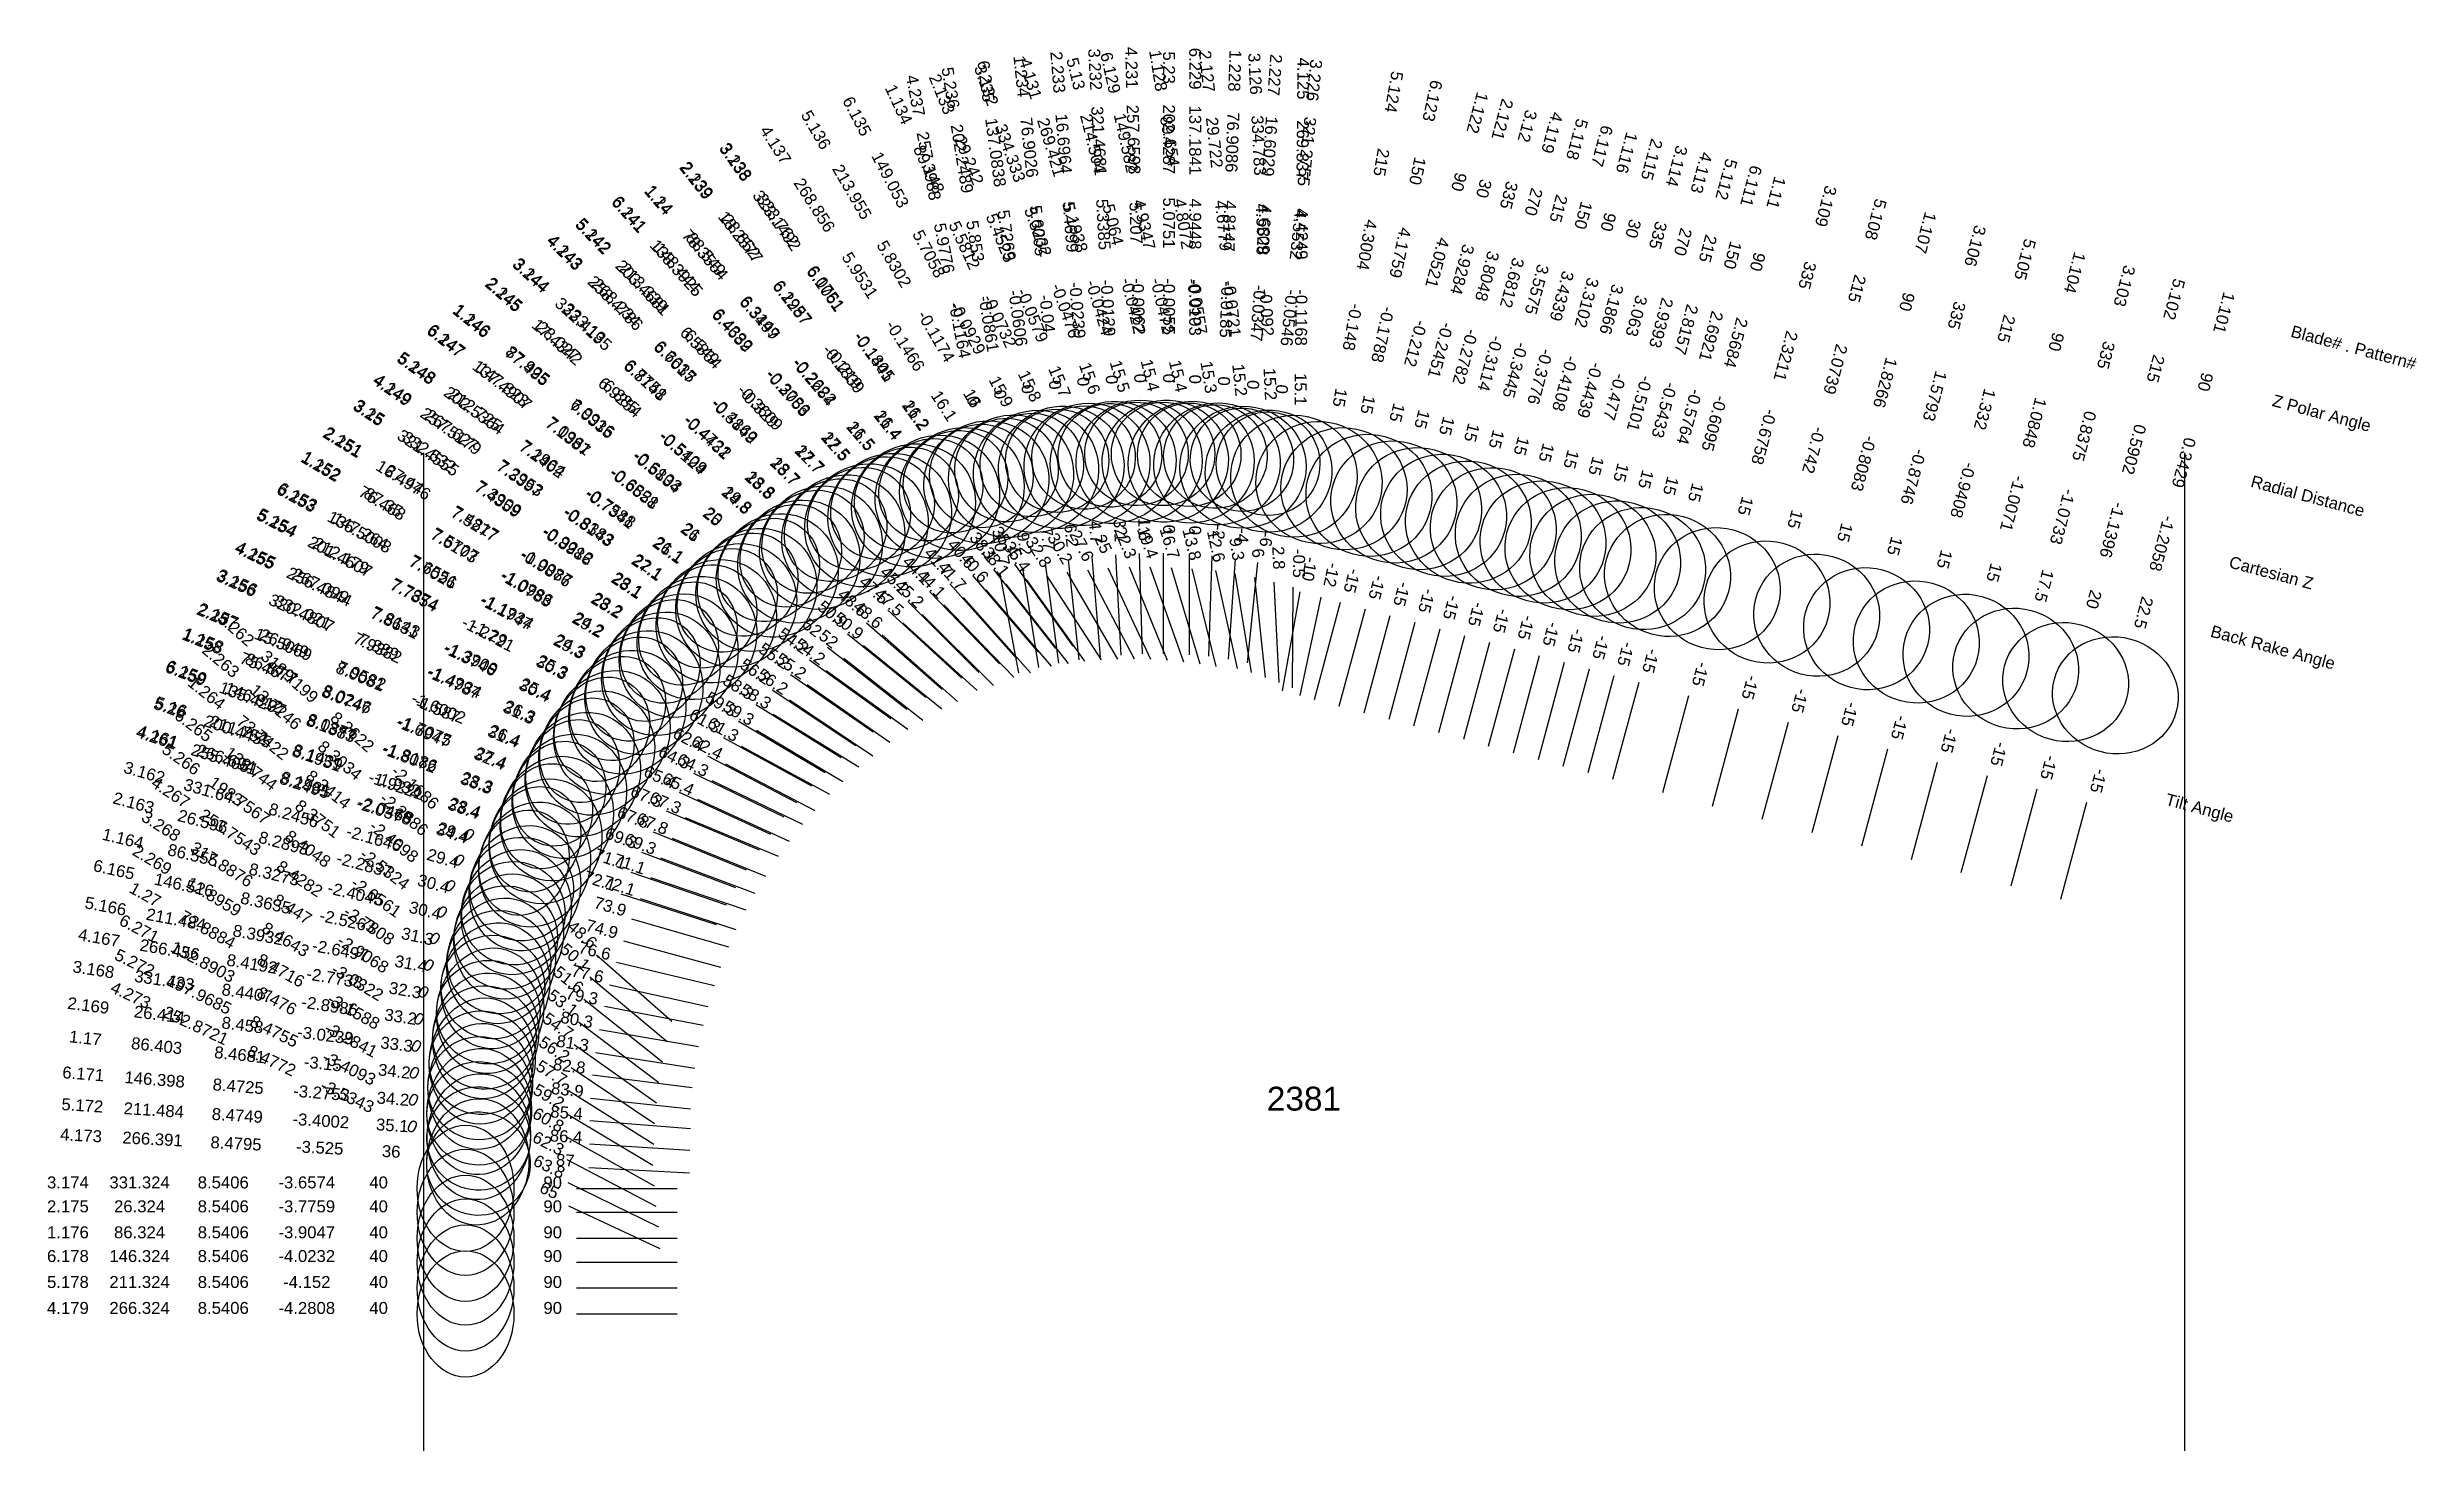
# Model space of a CAD drawing. Header units: inches. Extents: x 25.4 to 37.2, y 13 to 20.
import ezdxf
from ezdxf.enums import TextEntityAlignment as Align

# ---------------------------------------------------------------- set-up
doc = ezdxf.new("R2010")
doc.units = ezdxf.units.IN
doc.header["$MEASUREMENT"] = 0
for name, color, linetype, true_color in [('Blade_1', 30, 'Continuous', 0xff7f00), ('Blade_2', 7, 'Continuous', 0xcccc00), ('Blade_3', 7, 'Continuous', 0x00cc00), ('Blade_4', 7, 'Continuous', 0x00cccc), ('Blade_5', 7, 'Continuous', 0x0066cc), ('Blade_6', 190, 'Continuous', 0x7f00ff)]:
    doc.layers.add(name, color=color, linetype=linetype, true_color=true_color)
doc.styles.get("Standard").update_dxf_attribs({"font": 'arial.ttf'})

msp = doc.modelspace()

# ---------------------------------------------------------------- linework, layer by layer
for p, q in [((27.25, 18), (27.25, 13.039)), ((36, 18), (36, 13.039))]:
    msp.add_line(p, q)
at = {"layer": 'Blade_1'}
for p, q in [((30.453, 17.468), (30.507, 16.971)), ((30.651, 17.427), (30.862, 16.973)), ((31.168, 17.487), (31.151, 16.988)), ((29.978, 17.389), (30.303, 17.01)), ((30.044, 17.319), (30.369, 16.939)), ((31.282, 17.4), (31.363, 16.907)), ((31.805, 17.255), (31.676, 16.772)), ((29.357, 17.099), (29.746, 16.784)), ((29.437, 17.042), (29.825, 16.727)), ((32.547, 17.056), (32.418, 16.574)), ((33.289, 16.858), (33.159, 16.375)), ((28.816, 16.665), (29.246, 16.41)), ((28.904, 16.62), (29.334, 16.365)), ((34.031, 16.659), (33.901, 16.176)), ((34.772, 16.46), (34.643, 15.977)), ((35.514, 16.261), (35.385, 15.779)), ((28.391, 16.115), (28.854, 15.926)), ((28.486, 16.084), (28.949, 15.895)), ((28.209, 15.468), (28.696, 15.352)), ((28.046, 15.283), (28.438, 14.972)), ((28.08, 14.791), (28.577, 14.738)), ((27.96, 14.6), (28.396, 14.356)), ((28.011, 14.095), (28.511, 14.095))]:
    msp.add_line(p, q, dxfattribs=at)
for centre, major_axis, ratio in [((30.419, 17.927), (0.285, 0.132), 0.962218), ((31.193, 17.944), (0.31, 0.051), 0.96463), ((30.399, 17.96), (0.255, 0.028), 1), ((31.185, 17.981), (0.257, -0.009), 1), ((29.685, 17.738), (0.238, 0.204), 0.958781), ((29.65, 17.772), (0.202, 0.173), 0.930368), ((31.948, 17.788), (0.303, -0.081), 0.965926), ((32.69, 17.589), (0.303, -0.081), 0.965926), ((29.008, 17.39), (0.198, 0.244), 0.939922), ((28.966, 17.417), (0.168, 0.207), 0.906591), ((33.432, 17.39), (0.303, -0.081), 0.965926), ((34.173, 17.192), (0.303, -0.081), 0.965926), ((34.915, 16.993), (0.303, -0.081), 0.965926), ((28.429, 16.901), (0.16, 0.27), 0.912176), ((28.383, 16.922), (0.136, 0.229), 0.872988), ((35.657, 16.794), (0.303, -0.081), 0.92388), ((27.975, 16.292), (0.119, 0.291), 0.887997), ((27.925, 16.305), (0.101, 0.246), 0.844539), ((27.673, 15.595), (0.073, 0.305), 0.862519), ((27.659, 15.59), (0.16, 0.201), 1), ((27.528, 14.841), (0.125, 0.224), 1), ((27.532, 14.85), (0.033, 0.312), 0.827212), ((27.459, 14.095), (0, 0.314), 0.766045)]:
    msp.add_ellipse(centre, major_axis=major_axis, ratio=ratio, dxfattribs=at)
at = {"layer": 'Blade_2'}
for p, q in [((30.571, 17.483), (30.612, 16.985)), ((30.756, 17.432), (30.946, 16.969)), ((31.283, 17.472), (31.248, 16.973)), ((30.082, 17.42), (30.39, 17.026)), ((30.144, 17.347), (30.453, 16.953)), ((31.38, 17.379), (31.433, 16.882)), ((31.929, 17.222), (31.799, 16.739)), ((29.452, 17.155), (29.827, 16.824)), ((29.529, 17.094), (29.904, 16.764)), ((32.671, 17.023), (32.541, 16.54)), ((28.901, 16.748), (29.326, 16.485)), ((28.987, 16.701), (29.413, 16.439)), ((28.456, 16.219), (28.918, 16.026)), ((28.551, 16.187), (29.012, 15.994)), ((28.243, 15.573), (28.726, 15.443)), ((28.076, 15.394), (28.46, 15.073)), ((28.089, 14.907), (28.585, 14.845)), ((27.96, 14.715), (28.39, 14.459)), ((28.011, 14.224), (28.511, 14.224))]:
    msp.add_line(p, q, dxfattribs=at)
for centre, major_axis, ratio in [((30.547, 17.942), (0.291, 0.119), 0.962705), ((30.53, 17.976), (0.256, 0.021), 1), ((31.322, 17.928), (0.312, 0.033), 0.964912), ((31.317, 17.965), (0.256, -0.018), 1), ((29.804, 17.781), (0.247, 0.194), 0.959415), ((29.771, 17.816), (0.209, 0.164), 0.931187), ((32.072, 17.755), (0.303, -0.081), 0.965926), ((29.115, 17.459), (0.208, 0.235), 0.94063), ((32.813, 17.556), (0.303, -0.081), 0.965926), ((29.075, 17.488), (0.176, 0.199), 0.907467), ((28.518, 16.991), (0.165, 0.267), 0.919156), ((28.472, 17.012), (0.14, 0.226), 0.881328), ((28.042, 16.4), (0.121, 0.29), 0.895648), ((27.992, 16.413), (0.103, 0.245), 0.853476), ((27.711, 15.716), (0.082, 0.303), 0.862854), ((27.697, 15.711), (0.165, 0.197), 1), ((27.542, 14.976), (0.039, 0.312), 0.8362), ((27.536, 14.968), (0.132, 0.221), 1), ((27.459, 14.224), (0, 0.314), 0.766045)]:
    msp.add_ellipse(centre, major_axis=major_axis, ratio=ratio, dxfattribs=at)
at = {"layer": 'Blade_3'}
for p, q in [((30.186, 17.446), (30.476, 17.038)), ((30.688, 17.493), (30.715, 16.994)), ((30.86, 17.432), (31.027, 16.961)), ((31.395, 17.454), (31.343, 16.956)), ((30.245, 17.37), (30.535, 16.963)), ((31.476, 17.357), (31.5, 16.858)), ((29.557, 17.217), (29.925, 16.879)), ((32.052, 17.189), (31.923, 16.706)), ((29.632, 17.155), (30.001, 16.818)), ((32.794, 16.99), (32.665, 16.507)), ((28.983, 16.822), (29.398, 16.544)), ((29.068, 16.772), (29.483, 16.494)), ((33.536, 16.791), (33.407, 16.309)), ((34.278, 16.593), (34.149, 16.11)), ((35.02, 16.394), (34.89, 15.911)), ((28.52, 16.312), (28.974, 16.104)), ((28.612, 16.277), (29.067, 16.069)), ((28.284, 15.683), (28.765, 15.544)), ((28.109, 15.504), (28.484, 15.174)), ((28.104, 15.018), (28.599, 14.941)), ((27.971, 14.829), (28.394, 14.562)), ((28.011, 14.343), (28.511, 14.343))]:
    msp.add_line(p, q, dxfattribs=at)
for centre, major_axis, ratio in [((30.677, 17.952), (0.296, 0.104), 0.96316), ((30.661, 17.987), (0.257, 0.014), 1), ((29.925, 17.819), (0.256, 0.182), 0.960074), ((29.894, 17.856), (0.217, 0.154), 0.932039), ((31.449, 17.908), (0.314, 0.015), 0.965156), ((31.447, 17.945), (0.256, -0.027), 1), ((32.195, 17.722), (0.303, -0.081), 0.965926), ((29.225, 17.528), (0.212, 0.232), 0.94653), ((29.185, 17.557), (0.18, 0.196), 0.91481), ((32.937, 17.523), (0.303, -0.081), 0.965926), ((33.679, 17.324), (0.303, -0.081), 0.965926), ((28.609, 17.079), (0.175, 0.261), 0.919841), ((34.421, 17.125), (0.303, -0.081), 0.965926), ((28.564, 17.101), (0.148, 0.221), 0.88215), ((35.162, 16.927), (0.303, -0.081), 0.953717), ((28.111, 16.507), (0.131, 0.286), 0.896228), ((28.062, 16.521), (0.111, 0.242), 0.854155), ((27.754, 15.835), (0.087, 0.302), 0.871113), ((27.738, 15.831), (0.17, 0.193), 1), ((27.559, 15.101), (0.048, 0.31), 0.836351), ((27.553, 15.093), (0.137, 0.217), 1), ((27.459, 14.343), (0, 0.314), 0.766045)]:
    msp.add_ellipse(centre, major_axis=major_axis, ratio=ratio, dxfattribs=at)
at = {"layer": 'Blade_4'}
for p, q in [((30.807, 17.499), (30.821, 17)), ((30.965, 17.429), (31.108, 16.95)), ((30.114, 17.398), (30.207, 16.906)), ((30.346, 17.39), (30.617, 16.97)), ((31.57, 17.332), (31.566, 16.832)), ((29.656, 17.26), (30.01, 16.908)), ((29.728, 17.195), (30.083, 16.843)), ((32.176, 17.156), (32.047, 16.673)), ((32.918, 16.957), (32.789, 16.474)), ((29.074, 16.898), (29.484, 16.613)), ((29.157, 16.847), (29.568, 16.561)), ((28.591, 16.407), (29.041, 16.19)), ((28.683, 16.37), (29.133, 16.153)), ((28.23, 15.807), (28.705, 15.654)), ((28.327, 15.784), (28.802, 15.63)), ((28.124, 15.133), (28.617, 15.049)), ((27.983, 14.944), (28.398, 14.666)), ((28.071, 14.447), (28.571, 14.421)), ((27.971, 14.257), (28.424, 14.045)), ((28.011, 13.719), (28.511, 13.719))]:
    msp.add_line(p, q, dxfattribs=at)
for centre, major_axis, ratio in [((30.806, 17.958), (0.301, 0.09), 0.963581), ((30.793, 17.994), (0.257, 0.007), 1), ((30.047, 17.853), (0.264, 0.17), 0.960615), ((30.022, 17.884), (0.253, 0.048), 1), ((31.575, 17.883), (0.314, -0.003), 0.965364), ((32.319, 17.689), (0.303, -0.081), 0.965926), ((29.336, 17.584), (0.221, 0.223), 0.947224), ((29.298, 17.615), (0.187, 0.189), 0.91568), ((33.061, 17.49), (0.303, -0.081), 0.965926), ((28.705, 17.162), (0.179, 0.258), 0.926569), ((28.66, 17.186), (0.152, 0.218), 0.890261), ((28.186, 16.609), (0.136, 0.283), 0.903672), ((28.137, 16.625), (0.115, 0.24), 0.862911), ((27.802, 15.953), (0.097, 0.299), 0.871529), ((27.75, 15.962), (0.082, 0.253), 0.825477), ((27.581, 15.226), (0.053, 0.309), 0.845185), ((27.572, 15.219), (0.143, 0.214), 1), ((27.523, 14.466), (0.109, 0.233), 1), ((27.52, 14.475), (0.016, 0.314), 0.808573), ((27.459, 13.719), (0, 0.314), 0.766045)]:
    msp.add_ellipse(centre, major_axis=major_axis, ratio=ratio, dxfattribs=at)
at = {"layer": 'Blade_5'}
for p, q in [((30.226, 17.426), (30.306, 16.932)), ((30.925, 17.5), (30.925, 17)), ((29.764, 17.31), (30.112, 16.951)), ((30.447, 17.406), (30.699, 16.974)), ((31.068, 17.422), (31.188, 16.937)), ((31.604, 17.309), (31.517, 16.816)), ((29.835, 17.243), (30.183, 16.884)), ((32.3, 17.123), (32.17, 16.64)), ((29.168, 16.971), (29.573, 16.678)), ((29.251, 16.918), (29.656, 16.626)), ((33.042, 16.924), (32.912, 16.441)), ((33.783, 16.725), (33.654, 16.242)), ((28.661, 16.494), (29.104, 16.262)), ((34.525, 16.526), (34.396, 16.044)), ((28.751, 16.454), (29.194, 16.222)), ((35.267, 16.328), (35.138, 15.845)), ((28.281, 15.915), (28.754, 15.753)), ((28.378, 15.889), (28.851, 15.727)), ((28.149, 15.248), (28.64, 15.155)), ((27.999, 15.058), (28.407, 14.769)), ((28.075, 14.565), (28.574, 14.533)), ((27.968, 14.372), (28.417, 14.152)), ((28.011, 13.848), (28.511, 13.848))]:
    msp.add_line(p, q, dxfattribs=at)
for centre, major_axis, ratio in [((30.936, 17.958), (0.305, 0.075), 0.963968), ((30.925, 17.994), (0.257, 0), 1), ((30.17, 17.883), (0.271, 0.158), 0.961177), ((30.147, 17.914), (0.254, 0.041), 1), ((31.7, 17.852), (0.309, -0.055), 0.965926), ((29.451, 17.639), (0.225, 0.219), 0.952824), ((29.414, 17.671), (0.191, 0.185), 0.922745), ((32.442, 17.655), (0.303, -0.081), 0.965926), ((33.184, 17.457), (0.303, -0.081), 0.965926), ((28.804, 17.241), (0.184, 0.255), 0.933029), ((28.76, 17.266), (0.156, 0.216), 0.89812), ((33.926, 17.258), (0.303, -0.081), 0.965926), ((34.668, 17.059), (0.303, -0.081), 0.965926), ((35.41, 16.86), (0.303, -0.081), 0.939693), ((28.263, 16.71), (0.146, 0.278), 0.904293), ((28.215, 16.728), (0.123, 0.236), 0.863645), ((27.856, 16.068), (0.102, 0.297), 0.879617), ((27.805, 16.078), (0.086, 0.252), 0.834811), ((27.607, 15.35), (0.058, 0.309), 0.853805), ((27.595, 15.344), (0.149, 0.21), 1), ((27.524, 14.591), (0.113, 0.231), 1), ((27.525, 14.6), (0.02, 0.313), 0.818007), ((27.459, 13.848), (0, 0.314), 0.766045)]:
    msp.add_ellipse(centre, major_axis=major_axis, ratio=ratio, dxfattribs=at)
at = {"layer": 'Blade_6'}
for p, q in [((30.339, 17.449), (30.406, 16.954)), ((31.055, 17.495), (31.055, 16.995)), ((29.866, 17.349), (30.199, 16.975)), ((30.55, 17.418), (30.781, 16.975)), ((31.185, 17.415), (31.294, 16.927)), ((29.934, 17.28), (30.266, 16.906)), ((31.709, 17.282), (31.605, 16.793)), ((32.423, 17.09), (32.294, 16.607)), ((29.258, 17.034), (29.652, 16.726)), ((29.338, 16.978), (29.732, 16.67)), ((33.165, 16.891), (33.036, 16.408)), ((28.739, 16.584), (29.178, 16.344)), ((28.829, 16.542), (29.267, 16.302)), ((28.333, 16.015), (28.8, 15.838)), ((28.428, 15.986), (28.896, 15.81)), ((28.175, 15.355), (28.663, 15.247)), ((28.02, 15.171), (28.42, 14.87)), ((28.077, 14.68), (28.576, 14.64)), ((27.962, 14.486), (28.404, 14.254)), ((28.011, 13.977), (28.511, 13.977))]:
    msp.add_line(p, q, dxfattribs=at)
for centre, major_axis, ratio in [((30.294, 17.907), (0.278, 0.145), 0.961713), ((31.065, 17.953), (0.306, 0.068), 0.964318), ((30.273, 17.939), (0.255, 0.034), 1), ((31.055, 17.99), (0.257, 0), 1), ((31.824, 17.821), (0.307, -0.065), 0.965926), ((29.567, 17.691), (0.234, 0.209), 0.953496), ((29.531, 17.725), (0.199, 0.177), 0.923598), ((32.566, 17.622), (0.303, -0.081), 0.965926), ((28.904, 17.318), (0.193, 0.247), 0.933735), ((33.308, 17.424), (0.303, -0.081), 0.965926), ((28.861, 17.344), (0.164, 0.21), 0.898983), ((28.345, 16.807), (0.151, 0.276), 0.911513), ((28.297, 16.825), (0.128, 0.233), 0.8722), ((27.912, 16.181), (0.111, 0.294), 0.880101), ((27.862, 16.193), (0.094, 0.249), 0.835371), ((27.636, 15.474), (0.068, 0.307), 0.854066), ((27.625, 15.468), (0.154, 0.206), 1), ((27.524, 14.716), (0.119, 0.228), 1), ((27.527, 14.725), (0.025, 0.313), 0.827176), ((27.459, 13.977), (0, 0.314), 0.766045)]:
    msp.add_ellipse(centre, major_axis=major_axis, ratio=ratio, dxfattribs=at)

# ---------------------------------------------------------------- texts
for s, height, p in [('Blade# . Pattern#', 0.05937, (36.532, 18.606)), ('Z Polar Angle', 0.05937, (36.44, 18.262)), ('Radial Distance', 0.05937, (36.333, 17.86)), ('Cartesian Z', 0.05937, (36.225, 17.459)), ('Back Rake Angle', 0.05937, (36.133, 17.115)), ('Tilt Angle', 0.0594, (35.909, 16.279))]:
    msp.add_text(s, height=height, rotation=345).set_placement(p, align=Align.MIDDLE_LEFT)
msp.add_text('2381', height=0.1187).set_placement((31.625, 14.789), align=Align.MIDDLE_CENTER)
at = {"layer": 'Blade_1'}
for s, rotation, p in [('1.234', 276.2, (30.192, 19.868)), ('1.128', 279.3278, (30.872, 19.895)), ('1.228', 268, (31.252, 19.9)), ('1.134', 294.9536, (29.585, 19.719)), ('1.122', 255, (32.459, 19.697)), ('76.9026', 276.2, (30.231, 19.514)), ('89.654', 279.3278, (30.93, 19.543)), ('76.9086', 268, (31.24, 19.544)), ('1.116', 255, (33.201, 19.498)), ('89.148', 294.9536, (29.735, 19.396)), ('1.24', 310.5933, (28.395, 19.236)), ('1.14', 310.5933, (28.399, 19.239)), ('90', 255, (32.367, 19.353)), ('1.11', 255, (33.943, 19.3)), ('5.6005', 276.2, (30.276, 19.101)), ('4.8072', 279.3278, (30.998, 19.133)), ('4.8147', 268, (31.225, 19.128)), ('90', 255, (33.109, 19.154)), ('1.107', 255, (34.685, 19.101)), ('78.3554', 310.5933, (28.627, 18.965)), ('88.549', 310.5933, (28.631, 18.968)), ('5.5812', 294.9536, (29.911, 19.019)), ('4.0521', 255, (32.26, 18.952)), ('90', 255, (33.851, 18.956)), ('1.104', 255, (35.427, 18.902)), ('-0.0557', 279.3278, (31.065, 18.723)), ('-0.0185', 268, (31.211, 18.713)), ('3.3102', 255, (33.002, 18.753)), ('1.246', 320.9459, (27.469, 18.632)), ('1.146', 320.9459, (27.474, 18.635)), ('6.3497', 310.5933, (28.898, 18.65)), ('6.3149', 310.5933, (28.901, 18.653)), ('-0.0732', 294.9536, (30.086, 18.642)), ('-0.04', 276.2, (30.32, 18.688)), ('90', 255, (34.593, 18.757)), ('1.101', 255, (36.169, 18.703)), ('-0.212', 255, (32.152, 18.55)), ('2.5684', 255, (33.743, 18.554)), ('77.495', 320.9459, (27.746, 18.407)), ('87.925', 320.9459, (27.75, 18.411)), ('90', 255, (35.335, 18.558)), ('-0.2284', 310.5933, (29.168, 18.334)), ('-0.2622', 310.5933, (29.172, 18.337)), ('15.8', 294.9536, (30.236, 18.319)), ('15.3', 279.3278, (31.123, 18.371)), ('0', 268, (31.198, 18.357)), ('-0.4108', 255, (32.894, 18.351)), ('1.8266', 255, (34.485, 18.355)), ('90', 255, (36.076, 18.359)), ('7.0335', 320.9459, (28.068, 18.145)), ('6.9916', 320.9459, (28.073, 18.149)), ('0', 276.2, (30.359, 18.334)), ('-0.6095', 255, (33.636, 18.153)), ('1.0848', 255, (35.227, 18.156)), ('21.5', 310.5933, (29.4, 18.064)), ('16.5', 310.5933, (29.403, 18.066)), ('15', 255, (32.06, 18.206)), ('15', 255, (32.802, 18.007)), ('-0.8083', 255, (34.378, 17.954)), ('0.3429', 255, (35.969, 17.958)), ('1.252', 329.3305, (26.724, 17.905)), ('1.152', 329.3305, (26.729, 17.91)), ('-0.5834', 320.9459, (28.391, 17.883)), ('-0.6103', 320.9459, (28.396, 17.887)), ('76.468', 329.3305, (27.03, 17.724)), ('87.35', 329.3305, (27.036, 17.728)), ('15', 255, (33.544, 17.809)), ('-1.0071', 255, (35.119, 17.755)), ('25', 320.9459, (28.668, 17.659)), ('20', 320.9459, (28.672, 17.662)), ('-1.2058', 255, (35.861, 17.556)), ('7.6173', 329.3305, (27.388, 17.512)), ('7.5707', 329.3305, (27.393, 17.516)), ('40.6', 310.5933, (29.901, 17.479)), ('6.2', 276.2, (30.44, 17.586)), ('25', 294.9536, (30.601, 17.534)), ('-2', 268, (31.172, 17.606)), ('9.3', 279.3278, (31.263, 17.517)), ('15', 255, (34.285, 17.61)), ('40.6', 310.5933, (29.967, 17.409)), ('15', 255, (35.027, 17.411)), ('-1.0783', 329.3305, (27.745, 17.3)), ('-1.0986', 329.3305, (27.751, 17.304)), ('-15', 255, (31.836, 17.37)), ('29.2', 329.3305, (28.052, 17.118)), ('24.2', 329.3305, (28.057, 17.122)), ('50.9', 320.9459, (29.265, 17.174)), ('50.9', 320.9459, (29.344, 17.117)), ('-15', 255, (32.578, 17.171)), ('22.5', 255, (35.769, 17.212)), ('1.258', 337.7806, (26.14, 17.035)), ('1.158', 337.7806, (26.146, 17.04)), ('75.4677', 337.7806, (26.47, 16.9)), ('86.879', 337.7806, (26.475, 16.905)), ('-15', 255, (33.32, 16.972)), ('1.264', 321.6, (26.154, 16.782)), ('8.0747', 337.7806, (26.855, 16.743)), ('8.0246', 337.7806, (26.86, 16.748)), ('59.3', 329.3305, (28.714, 16.725)), ('59.3', 329.3305, (28.801, 16.681)), ('-15', 255, (34.061, 16.774)), ('73.7422', 321.6, (26.433, 16.561)), ('-1.6947', 337.7806, (27.239, 16.586)), ('-1.7075', 337.7806, (27.245, 16.591)), ('-15', 255, (34.803, 16.575)), ('32.4', 337.7806, (27.569, 16.451)), ('27.4', 337.7806, (27.575, 16.456)), ('8.3414', 321.6, (26.759, 16.303)), ('-15', 255, (35.545, 16.376)), ('1.164', 346.6013, (25.75, 16.053)), ('-2.4098', 321.6, (27.085, 16.045)), ('67.8', 337.7806, (28.281, 16.16)), ('67.8', 337.7806, (28.376, 16.129)), ('86.555', 346.6013, (26.097, 15.971)), ('8.3273', 346.6013, (26.501, 15.875)), ('1.27', 330.8, (25.853, 15.778)), ('-2.4045', 346.6013, (26.905, 15.778)), ('0', 321.6, (27.364, 15.824)), ('72.8884', 330.8, (26.164, 15.604)), ('30.4', 346.6013, (27.252, 15.696)), ('76.6', 346.6013, (28.094, 15.495)), ('8.4716', 330.8, (26.527, 15.401)), ('51.6', 321.6, (27.953, 15.357)), ('-3.1588', 330.8, (26.889, 15.198)), ('1.17', 353.884, (25.567, 15.061)), ('86.403', 353.884, (25.921, 15.023)), ('0', 330.8, (27.2, 15.025)), ('8.4681', 353.884, (26.334, 14.978)), ('-3.15', 353.884, (26.747, 14.934)), ('34.2', 353.884, (27.102, 14.896)), ('83.9', 353.884, (27.962, 14.804)), ('60.8', 330.8, (27.856, 14.658)), ('1.176', 360, (25.483, 14.095)), ('86.324', 360, (25.839, 14.095)), ('8.5406', 360, (26.255, 14.095)), ('-3.9047', 360, (26.67, 14.095)), ('40', 360, (27.027, 14.095)), ('90', 360, (27.892, 14.095))]:
    msp.add_text(s, height=0.0594, rotation=rotation, dxfattribs=at).set_placement(p, align=Align.CENTER)
at = {"layer": 'Blade_2'}
for s, rotation, p in [('2.233', 274.7, (30.373, 19.889)), ('2.127', 276.0451, (31.114, 19.893)), ('2.227', 266, (31.451, 19.88)), ('2.133', 292.252, (29.799, 19.771)), ('16.6964', 274.7, (30.402, 19.534)), ('29.722', 276.0451, (31.151, 19.539)), ('16.6029', 266, (31.426, 19.525)), ('2.121', 255, (32.583, 19.664)), ('29.242', 292.252, (29.934, 19.442)), ('2.115', 255, (33.325, 19.465)), ('2.239', 308.0693, (28.582, 19.334)), ('2.139', 308.0693, (28.586, 19.337)), ('30', 255, (32.491, 19.32)), ('18.2577', 308.0693, (28.802, 19.054)), ('5.4525', 292.252, (30.091, 19.057)), ('5.4699', 274.7, (30.436, 19.12)), ('4.6779', 276.0451, (31.195, 19.126)), ('4.6828', 266, (31.397, 19.11)), ('28.652', 308.0693, (28.805, 19.057)), ('30', 255, (33.233, 19.121)), ('3.9284', 255, (32.383, 18.918)), ('2.245', 318.5885, (27.628, 18.763)), ('2.145', 318.5885, (27.633, 18.766)), ('6.2287', 308.0693, (29.058, 18.727)), ('6.1957', 308.0693, (29.061, 18.729)), ('-0.0239', 274.7, (30.47, 18.706)), ('-0.0721', 276.0451, (31.239, 18.713)), ('-0.0579', 292.252, (30.249, 18.672)), ('-0.0347', 266, (31.368, 18.696)), ('3.1866', 255, (33.125, 18.72)), ('17.4342', 318.5885, (27.895, 18.528)), ('28.027', 318.5885, (27.9, 18.531)), ('-0.2451', 255, (32.276, 18.517)), ('-0.1839', 308.0693, (29.314, 18.399)), ('-0.219', 308.0693, (29.318, 18.402)), ('6.9254', 318.5885, (28.207, 18.253)), ('15.7', 292.252, (30.384, 18.343)), ('0', 274.7, (30.499, 18.351)), ('15.2', 276.0451, (31.277, 18.358)), ('-0.4439', 255, (33.018, 18.318)), ('6.885', 318.5885, (28.212, 18.256)), ('0', 266, (31.343, 18.34)), ('21.4', 308.0693, (29.534, 18.119)), ('16.4', 308.0693, (29.537, 18.122)), ('15', 255, (32.184, 18.173)), ('2.251', 328.2951, (26.832, 18.026)), ('2.151', 328.2951, (26.837, 18.03)), ('-0.5124', 318.5885, (28.519, 17.978)), ('-0.5409', 318.5885, (28.523, 17.981)), ('16.4976', 328.2951, (27.135, 17.839)), ('27.44', 328.2951, (27.14, 17.843)), ('15', 255, (32.925, 17.974)), ('24.8', 318.5885, (28.786, 17.742)), ('19.8', 318.5885, (28.79, 17.745)), ('7.5277', 328.2951, (27.488, 17.62)), ('7.4817', 328.2951, (27.493, 17.624)), ('38.1', 308.0693, (30.009, 17.513)), ('4.7', 274.7, (30.561, 17.602)), ('22.3', 292.252, (30.711, 17.542)), ('-4', 266, (31.291, 17.59)), ('-0.9876', 328.2951, (27.842, 17.402)), ('-1.0087', 328.2951, (27.847, 17.406)), ('38.1', 308.0693, (30.071, 17.44)), ('6', 276.0451, (31.368, 17.498)), ('48.6', 318.5885, (29.363, 17.233)), ('-15', 255, (31.96, 17.337)), ('2.257', 337.2872, (26.213, 17.158)), ('2.157', 337.2872, (26.219, 17.163)), ('28.2', 328.2951, (28.145, 17.215)), ('23.2', 328.2951, (28.15, 17.219)), ('48.6', 318.5885, (29.44, 17.173)), ('15.5069', 337.2872, (26.542, 17.02)), ('26.949', 337.2872, (26.547, 17.025)), ('-15', 255, (32.701, 17.138)), ('2.263', 320.1, (26.224, 16.943)), ('8.0081', 337.2872, (26.925, 16.86)), ('7.9582', 337.2872, (26.931, 16.865)), ('13.7246', 320.1, (26.497, 16.714)), ('58.3', 328.2951, (28.8, 16.81)), ('58.3', 328.2951, (28.886, 16.764)), ('-1.6002', 337.2872, (27.314, 16.704)), ('-1.587', 337.2872, (27.308, 16.699)), ('31.4', 337.2872, (27.637, 16.562)), ('26.4', 337.2872, (27.643, 16.567)), ('8.3034', 320.1, (26.816, 16.448)), ('2.163', 344.9141, (25.802, 16.231)), ('-2.2886', 320.1, (27.135, 16.181)), ('67.3', 337.2872, (28.347, 16.264)), ('67.3', 337.2872, (28.441, 16.233)), ('26.596', 344.9141, (26.146, 16.138)), ('2.269', 329.2, (25.887, 15.951)), ('8.2893', 344.9141, (26.548, 16.03)), ('-2.2837', 344.9141, (26.949, 15.922)), ('30.4', 344.9141, (27.293, 15.829)), ('0', 320.1, (27.408, 15.952)), ('12.8959', 329.2, (26.193, 15.768)), ('8.4643', 329.2, (26.55, 15.555)), ('74.9', 344.9141, (28.129, 15.604)), ('50.1', 320.1, (27.985, 15.47)), ('-3.0322', 329.2, (26.907, 15.343)), ('2.169', 352.8305, (25.581, 15.223)), ('26.414', 352.8305, (25.934, 15.178)), ('8.458', 352.8305, (26.347, 15.126)), ('0', 329.2, (27.213, 15.16)), ('-3.0239', 352.8305, (26.759, 15.075)), ('33.3', 352.8305, (27.113, 15.03)), ('82.8', 352.8305, (27.971, 14.922)), ('59.2', 329.2, (27.858, 14.775)), ('2.175', 360, (25.483, 14.224)), ('26.324', 360, (25.839, 14.224)), ('8.5406', 360, (26.255, 14.224)), ('-3.7759', 360, (26.67, 14.224)), ('40', 360, (27.027, 14.224)), ('90', 360, (27.892, 14.224))]:
    msp.add_text(s, height=0.0594, rotation=rotation, dxfattribs=at).set_placement(p, align=Align.CENTER)
at = {"layer": 'Blade_3'}
for s, rotation, p in [('3.132', 289.4318, (30.019, 19.816)), ('3.232', 273.1, (30.558, 19.904)), ('3.126', 272.7756, (31.353, 19.882)), ('3.226', 264, (31.647, 19.854)), ('321.4681', 273.1, (30.577, 19.548)), ('334.783', 272.7756, (31.371, 19.526)), ('321.2755', 264, (31.61, 19.5)), ('3.12', 255, (32.707, 19.631)), ('334.333', 289.4318, (30.138, 19.48)), ('3.238', 305.4341, (28.776, 19.427)), ('3.138', 305.4341, (28.779, 19.43)), ('3.114', 255, (33.449, 19.432)), ('335', 255, (32.615, 19.287)), ('3.109', 255, (34.19, 19.233)), ('323.1492', 305.4341, (28.982, 19.137)), ('333.762', 305.4341, (28.986, 19.14)), ('5.3232', 289.4318, (30.276, 19.088)), ('5.3385', 273.1, (30.599, 19.133)), ('4.5509', 272.7756, (31.391, 19.111)), ('4.5532', 264, (31.567, 19.087)), ('335', 255, (33.356, 19.088)), ('3.106', 255, (34.932, 19.035)), ('3.244', 317.5346, (27.763, 18.859)), ('3.144', 317.5346, (27.767, 18.862)), ('3.8048', 255, (32.507, 18.885)), ('6.1061', 305.4341, (29.223, 18.798)), ('6.0751', 305.4341, (29.226, 18.801)), ('-0.0129', 273.1, (30.622, 18.718)), ('335', 255, (34.098, 18.889)), ('3.103', 255, (35.674, 18.836)), ('322.4195', 317.5346, (28.025, 18.618)), ('333.13', 317.5346, (28.03, 18.622)), ('-0.0476', 289.4318, (30.414, 18.696)), ('-0.092', 272.7756, (31.411, 18.696)), ('-0.0546', 264, (31.523, 18.673)), ('3.063', 255, (33.249, 18.687)), ('335', 255, (34.84, 18.69)), ('-0.2782', 255, (32.399, 18.484)), ('2.3211', 255, (33.991, 18.488)), ('-0.1441', 305.4341, (29.464, 18.46)), ('-0.1805', 305.4341, (29.467, 18.462)), ('335', 255, (35.582, 18.492)), ('6.8148', 317.5346, (28.332, 18.338)), ('6.7751', 317.5346, (28.336, 18.341)), ('15.6', 289.4318, (30.533, 18.36)), ('0', 273.1, (30.641, 18.362)), ('15.2', 272.7756, (31.428, 18.34)), ('-0.477', 255, (33.141, 18.285)), ('1.5793', 255, (34.732, 18.289)), ('3.25', 326.2315, (26.961, 18.173)), ('3.15', 326.2315, (26.966, 18.177)), ('21.2', 305.4341, (29.671, 18.169)), ('16.2', 305.4341, (29.674, 18.172)), ('0', 264, (31.486, 18.319)), ('-0.4431', 317.5346, (28.639, 18.057)), ('-0.4722', 317.5346, (28.643, 18.06)), ('15', 255, (32.307, 18.14)), ('-0.6758', 255, (33.883, 18.086)), ('0.8375', 255, (35.474, 18.09)), ('321.4555', 326.2315, (27.257, 17.975)), ('332.532', 326.2315, (27.262, 17.979)), ('-0.8746', 255, (34.625, 17.888)), ('23.8', 317.5346, (28.901, 17.817)), ('18.8', 317.5346, (28.906, 17.82)), ('15', 255, (33.049, 17.941)), ('7.4359', 326.2315, (27.603, 17.744)), ('7.3909', 326.2315, (27.608, 17.748)), ('15', 255, (33.791, 17.742)), ('-1.0733', 255, (35.367, 17.689)), ('3.1', 273.1, (30.682, 17.612)), ('-0.8986', 326.2315, (27.948, 17.513)), ('-0.9212', 326.2315, (27.953, 17.517)), ('35.4', 305.4341, (30.117, 17.542)), ('35.4', 305.4341, (30.176, 17.467)), ('19.4', 289.4318, (30.821, 17.544)), ('-6', 264, (31.408, 17.572)), ('15', 255, (34.533, 17.543)), ('2.8', 272.7756, (31.47, 17.476)), ('3.256', 335.4038, (26.308, 17.324)), ('3.156', 335.4038, (26.314, 17.329)), ('28.1', 326.2315, (28.244, 17.315)), ('23.1', 326.2315, (28.249, 17.319)), ('47.5', 317.5346, (29.469, 17.297)), ('47.5', 317.5346, (29.544, 17.236)), ('-15', 255, (32.083, 17.304)), ('17.5', 255, (35.275, 17.345)), ('3.262', 318.6, (26.298, 17.101)), ('320.4807', 335.4038, (26.632, 17.176)), ('332.021', 335.4038, (26.638, 17.181)), ('7.9382', 335.4038, (27.01, 17.003)), ('7.889', 335.4038, (27.016, 17.008)), ('-15', 255, (32.825, 17.105)), ('318.7199', 318.6, (26.565, 16.865)), ('56.2', 326.2315, (28.884, 16.888)), ('-15', 255, (33.567, 16.906)), ('-1.4787', 335.4038, (27.388, 16.83)), ('-1.4934', 335.4038, (27.394, 16.835)), ('56.2', 326.2315, (28.969, 16.838)), ('31.3', 335.4038, (27.712, 16.681)), ('26.3', 335.4038, (27.717, 16.687)), ('-15', 255, (34.309, 16.707)), ('8.2622', 318.6, (26.877, 16.59)), ('-15', 255, (35.05, 16.509)), ('3.162', 343.9339, (25.855, 16.382)), ('331.643', 343.9339, (26.197, 16.284)), ('-2.1686', 318.6, (27.189, 16.315)), ('65.4', 335.4038, (28.412, 16.361)), ('65.4', 335.4038, (28.504, 16.326)), ('8.2456', 343.9339, (26.597, 16.169)), ('3.268', 327.7, (25.93, 16.119)), ('-2.1646', 343.9339, (26.996, 16.054)), ('0', 318.6, (27.456, 16.08)), ('317.8876', 327.7, (26.232, 15.929)), ('29.4', 343.9339, (27.339, 15.955)), ('8.447', 327.7, (26.583, 15.706)), ('73.9', 343.9339, (28.17, 15.716)), ('48.6', 318.6, (28.02, 15.583)), ('-2.9068', 327.7, (26.934, 15.484)), ('3.168', 351.2517, (25.606, 15.402)), ('331.433', 351.2517, (25.958, 15.348)), ('8.4407', 351.2517, (26.369, 15.285)), ('0', 327.7, (27.235, 15.294)), ('-2.8986', 351.2517, (26.779, 15.221)), ('33.2', 351.2517, (27.132, 15.167)), ('81.3', 351.2517, (27.987, 15.036)), ('57.7', 327.7, (27.871, 14.892)), ('3.174', 360, (25.483, 14.343)), ('331.324', 360, (25.839, 14.343)), ('8.5406', 360, (26.255, 14.343)), ('-3.6574', 360, (26.67, 14.343)), ('40', 360, (27.027, 14.343)), ('90', 360, (27.892, 14.343))]:
    msp.add_text(s, height=0.0594, rotation=rotation, dxfattribs=at).set_placement(p, align=Align.CENTER)
at = {"layer": 'Blade_4'}
for s, rotation, p in [('4.231', 271.6, (30.739, 19.913)), ('4.131', 286.6937, (30.238, 19.851)), ('4.125', 269.5093, (31.592, 19.86)), ('4.237', 280.7, (29.666, 19.77)), ('269.421', 286.6937, (30.341, 19.51)), ('257.6598', 271.6, (30.749, 19.556)), ('4.119', 255, (32.83, 19.598)), ('4.137', 302.8385, (28.975, 19.514)), ('257.3988', 280.7, (29.732, 19.42)), ('269.837', 269.5093, (31.589, 19.503)), ('4.113', 255, (33.572, 19.399)), ('268.856', 302.8385, (29.168, 19.215)), ('270', 255, (32.738, 19.254)), ('5.1938', 286.6937, (30.46, 19.111)), ('5.207', 271.6, (30.761, 19.141)), ('4.4249', 269.5093, (31.585, 19.088)), ('5.9776', 280.7, (29.809, 19.011)), ('270', 255, (33.48, 19.055)), ('4.243', 315.195, (27.93, 18.974)), ('4.143', 315.195, (27.934, 18.977)), ('5.9531', 302.8385, (29.394, 18.866)), ('3.6812', 255, (32.631, 18.852)), ('258.4786', 315.195, (28.183, 18.723)), ('268.234', 315.195, (28.187, 18.726)), ('-0.0424', 286.6937, (30.58, 18.713)), ('-0.0062', 271.6, (30.773, 18.726)), ('-0.1164', 280.7, (29.886, 18.603)), ('-0.1168', 269.5093, (31.582, 18.672)), ('2.9393', 255, (33.372, 18.653)), ('-0.1466', 302.8385, (29.619, 18.516)), ('6.7017', 315.195, (28.478, 18.43)), ('6.6635', 315.195, (28.482, 18.433)), ('-0.3114', 255, (32.523, 18.451)), ('4.249', 325.1821, (27.077, 18.287)), ('4.149', 325.1821, (27.082, 18.29)), ('15.5', 286.6937, (30.682, 18.372)), ('0', 271.6, (30.782, 18.369)), ('15.1', 269.5093, (31.579, 18.316)), ('-0.5101', 255, (33.265, 18.252)), ('-0.3849', 315.195, (28.773, 18.137)), ('-0.4162', 315.195, (28.777, 18.14)), ('16.1', 302.8385, (29.812, 18.217)), ('0', 280.7, (29.953, 18.253)), ('257.5179', 325.1821, (27.37, 18.083)), ('267.627', 325.1821, (27.374, 18.087)), ('15', 255, (32.431, 18.107)), ('7.3397', 325.1821, (27.711, 17.846)), ('7.2953', 325.1821, (27.716, 17.85)), ('23.7', 315.195, (29.025, 17.886)), ('18.7', 315.195, (29.029, 17.889)), ('15', 255, (33.173, 17.908)), ('-0.8143', 325.1821, (28.052, 17.609)), ('-0.8383', 325.1821, (28.057, 17.612)), ('1.6', 271.6, (30.803, 17.618)), ('4.255', 334.294, (26.399, 17.462)), ('4.155', 334.294, (26.405, 17.466)), ('10.7', 280.7, (30.092, 17.514)), ('32.8', 302.8385, (30.282, 17.49)), ('16.7', 286.6937, (30.93, 17.543)), ('256.4844', 334.294, (26.72, 17.307)), ('267.099', 334.294, (26.726, 17.312)), ('27.1', 325.1821, (28.344, 17.405)), ('22.1', 325.1821, (28.349, 17.409)), ('-0.5', 269.5093, (31.571, 17.45)), ('45.2', 315.195, (29.571, 17.344)), ('45.2', 315.195, (29.644, 17.279)), ('-15', 255, (32.207, 17.271)), ('7.8631', 334.294, (27.095, 17.127)), ('7.8143', 334.294, (27.1, 17.132)), ('-15', 255, (32.949, 17.072)), ('-1.3746', 334.294, (27.469, 16.947)), ('-1.3909', 334.294, (27.475, 16.951)), ('55.2', 325.1821, (28.976, 16.966)), ('55.2', 325.1821, (29.06, 16.915)), ('30.4', 334.294, (27.79, 16.792)), ('25.4', 334.294, (27.796, 16.797)), ('4.261', 342.0926, (25.915, 16.555)), ('4.161', 342.0926, (25.921, 16.561)), ('255.4051', 342.0926, (26.254, 16.446)), ('266.694', 342.0926, (26.26, 16.451)), ('64.3', 334.294, (28.484, 16.459)), ('64.3', 334.294, (28.576, 16.421)), ('4.267', 326.2, (25.977, 16.287)), ('8.2495', 342.0926, (26.65, 16.318)), ('8.1981', 342.0926, (26.656, 16.324)), ('-2.0378', 342.0926, (27.045, 16.19)), ('-2.0468', 342.0926, (27.051, 16.196)), ('253.7543', 326.2, (26.273, 16.089)), ('34.4', 342.0926, (27.384, 16.08)), ('29.4', 342.0926, (27.39, 16.086)), ('8.4282', 326.2, (26.618, 15.858)), ('72.1', 342.0926, (28.117, 15.844)), ('72.1', 342.0926, (28.214, 15.82)), ('-2.7808', 326.2, (26.963, 15.626)), ('4.167', 350.2784, (25.633, 15.56)), ('266.456', 350.2784, (25.984, 15.5)), ('8.4192', 350.2784, (26.393, 15.43)), ('-2.7738', 350.2784, (26.803, 15.359)), ('0', 326.2, (27.26, 15.428)), ('4.273', 335, (25.783, 15.277)), ('32.3', 350.2784, (27.154, 15.299)), ('252.8721', 335, (26.106, 15.126)), ('80.3', 350.2784, (28.007, 15.153)), ('56.2', 326.2, (27.884, 15.01)), ('8.4772', 335, (26.483, 14.951)), ('-3.5343', 335, (26.859, 14.775)), ('4.173', 357.042, (25.547, 14.577)), ('266.391', 357.042, (25.902, 14.559)), ('8.4795', 357.042, (26.317, 14.537)), ('0', 335, (27.182, 14.624)), ('-3.525', 357.042, (26.733, 14.516)), ('36', 357.042, (27.088, 14.497)), ('87', 357.042, (27.953, 14.453)), ('65', 335, (27.863, 14.307)), ('4.179', 360, (25.483, 13.719)), ('266.324', 360, (25.839, 13.719)), ('8.5406', 360, (26.255, 13.719)), ('-4.2808', 360, (26.67, 13.719)), ('40', 360, (27.027, 13.719)), ('90', 360, (27.892, 13.719))]:
    msp.add_text(s, height=0.0594, rotation=rotation, dxfattribs=at).set_placement(p, align=Align.CENTER)
at = {"layer": 'Blade_5'}
for s, rotation, p in [('5.236', 279.2, (29.84, 19.809)), ('5.13', 283.842, (30.463, 19.877)), ('5.23', 270, (30.925, 19.914)), ('5.124', 260, (32.043, 19.798)), ('5.136', 300.2347, (29.175, 19.59)), ('214.504', 283.842, (30.548, 19.531)), ('202.4287', 270, (30.925, 19.558)), ('202.2489', 279.2, (29.897, 19.457)), ('5.118', 255, (32.954, 19.565)), ('213.955', 300.2347, (29.354, 19.282)), ('215', 260, (31.981, 19.448)), ('5.112', 255, (33.696, 19.366)), ('5.064', 283.842, (30.648, 19.127)), ('5.0751', 270, (30.925, 19.142)), ('215', 255, (32.862, 19.221)), ('5.108', 255, (34.438, 19.167)), ('5.242', 314.1214, (28.071, 19.055)), ('5.142', 314.1214, (28.075, 19.058)), ('5.853', 279.2, (29.963, 19.047)), ('4.3004', 260, (31.909, 19.038)), ('215', 255, (33.604, 19.022)), ('203.4681', 314.1214, (28.319, 18.8)), ('5.8302', 300.2347, (29.563, 18.923)), ('5.105', 255, (35.18, 18.968)), ('213.339', 314.1214, (28.323, 18.802)), ('-0.0422', 283.842, (30.747, 18.724)), ('-0.0055', 270, (30.925, 18.726)), ('3.5575', 255, (32.754, 18.819)), ('215', 255, (34.345, 18.823)), ('5.102', 255, (35.921, 18.77)), ('-0.0861', 279.2, (30.03, 18.636)), ('-0.148', 260, (31.837, 18.629)), ('2.8157', 255, (33.496, 18.62)), ('6.5864', 314.1214, (28.608, 18.501)), ('6.549', 314.1214, (28.612, 18.504)), ('-0.1174', 300.2347, (29.772, 18.564)), ('215', 255, (35.087, 18.624)), ('5.248', 324.1596, (27.196, 18.395)), ('5.148', 324.1596, (27.201, 18.398)), ('-0.3445', 255, (32.647, 18.418)), ('2.0739', 255, (34.238, 18.422)), ('215', 255, (35.829, 18.425)), ('15.4', 283.842, (30.832, 18.378)), ('0', 270, (30.925, 18.37)), ('202.5364', 324.1596, (27.485, 18.186)), ('212.725', 324.1596, (27.49, 18.19)), ('-0.3609', 314.1214, (28.902, 18.205)), ('-0.329', 314.1214, (28.898, 18.203)), ('16', 300.2347, (29.952, 18.256)), ('0', 279.2, (30.087, 18.285)), ('15', 260, (31.775, 18.278)), ('-0.5433', 255, (33.388, 18.219)), ('1.332', 255, (34.98, 18.223)), ('0.5902', 255, (35.722, 18.024)), ('7.2402', 324.1596, (27.822, 17.943)), ('7.1964', 324.1596, (27.827, 17.947)), ('22.7', 314.1214, (29.146, 17.947)), ('17.7', 314.1214, (29.15, 17.95)), ('15', 255, (32.554, 18.074)), ('-0.742', 255, (34.13, 18.02)), ('15', 255, (33.296, 17.875)), ('-0.9408', 255, (34.872, 17.821)), ('-0.7341', 324.1596, (28.159, 17.7)), ('-0.7588', 324.1596, (28.164, 17.703)), ('5.254', 332.3558, (26.506, 17.623)), ('5.154', 332.3558, (26.512, 17.627)), ('15', 255, (34.038, 17.676)), ('-1.1396', 255, (35.614, 17.623)), ('201.4607', 332.3558, (26.822, 17.457)), ('212.179', 332.3558, (26.827, 17.462)), ('26.1', 324.1596, (28.448, 17.491)), ('21.1', 324.1596, (28.453, 17.495)), ('9.2', 279.2, (30.207, 17.543)), ('30.2', 300.2347, (30.388, 17.509)), ('0', 270, (30.925, 17.619)), ('13.8', 283.842, (31.04, 17.538)), ('44.1', 314.1214, (29.681, 17.395)), ('-10', 260, (31.624, 17.426)), ('15', 255, (34.78, 17.477)), ('7.7854', 332.3558, (27.19, 17.265)), ('7.7374', 332.3558, (27.195, 17.269)), ('44.1', 314.1214, (29.752, 17.328)), ('20', 255, (35.522, 17.278)), ('-15', 255, (32.33, 17.237)), ('-1.2721', 332.3558, (27.558, 17.072)), ('-1.29', 332.3558, (27.564, 17.076)), ('54.2', 324.1596, (29.072, 17.041)), ('54.2', 324.1596, (29.154, 16.988)), ('-15', 255, (33.072, 17.039)), ('30.3', 332.3558, (27.874, 16.906)), ('25.3', 332.3558, (27.879, 16.911)), ('-15', 255, (33.814, 16.84)), ('5.26', 341.0912, (25.98, 16.703)), ('5.16', 341.0912, (25.986, 16.709)), ('200.4455', 341.0912, (26.317, 16.587)), ('211.752', 341.0912, (26.323, 16.593)), ('62.4', 332.3558, (28.555, 16.549)), ('-15', 255, (34.556, 16.641)), ('5.266', 324.7, (26.029, 16.453)), ('8.1951', 341.0912, (26.711, 16.453)), ('8.1439', 341.0912, (26.716, 16.458)), ('62.4', 332.3558, (28.646, 16.509)), ('-15', 255, (35.298, 16.442)), ('198.7567', 324.7, (26.319, 16.247)), ('-1.9221', 341.0912, (27.104, 16.318)), ('-1.932', 341.0912, (27.11, 16.324)), ('33.4', 341.0912, (27.441, 16.203)), ('28.4', 341.0912, (27.447, 16.208)), ('8.4048', 324.7, (26.659, 16.007)), ('71.1', 341.0912, (28.169, 15.953)), ('71.1', 341.0912, (28.265, 15.928)), ('5.166', 349.3185, (25.665, 15.717)), ('-2.6561', 324.7, (26.998, 15.767)), ('211.484', 349.3185, (26.015, 15.651)), ('8.3932', 349.3185, (26.423, 15.574)), ('-2.6497', 349.3185, (26.831, 15.497)), ('0', 324.7, (27.289, 15.561)), ('5.272', 333.8, (25.802, 15.438)), ('31.4', 349.3185, (27.182, 15.431)), ('197.9685', 333.8, (26.122, 15.281)), ('79.3', 349.3185, (28.032, 15.27)), ('8.4755', 333.8, (26.495, 15.097)), ('54.7', 324.7, (27.902, 15.127)), ('-3.4093', 333.8, (26.868, 14.914)), ('5.172', 356.3528, (25.553, 14.726)), ('211.484', 356.3528, (25.908, 14.703)), ('8.4749', 356.3528, (26.323, 14.676)), ('0', 333.8, (27.187, 14.757)), ('-3.4002', 356.3528, (26.738, 14.65)), ('35.1', 356.3528, (27.093, 14.627)), ('86.4', 356.3528, (27.957, 14.572)), ('63.8', 333.8, (27.862, 14.425)), ('5.178', 360, (25.483, 13.848)), ('211.324', 360, (25.839, 13.848)), ('8.5406', 360, (26.255, 13.848)), ('-4.152', 360, (26.67, 13.848)), ('40', 360, (27.027, 13.848)), ('90', 360, (27.892, 13.848))]:
    msp.add_text(s, height=0.0594, rotation=rotation, dxfattribs=at).set_placement(p, align=Align.CENTER)
at = {"layer": 'Blade_6'}
for s, rotation, p in [('6.235', 277.7, (30.016, 19.842)), ('6.129', 282.5814, (30.635, 19.882)), ('6.229', 270, (31.055, 19.909)), ('6.123', 258, (32.235, 19.755)), ('6.135', 297.6018, (29.378, 19.659)), ('149.582', 282.5814, (30.712, 19.534)), ('137.1841', 270, (31.055, 19.553)), ('137.0838', 277.7, (30.064, 19.489)), ('6.117', 255, (33.078, 19.532)), ('149.053', 297.6018, (29.543, 19.343)), ('150', 258, (32.161, 19.406)), ('6.111', 255, (33.819, 19.333)), ('6.241', 311.6903, (28.248, 19.165)), ('6.141', 311.6903, (28.252, 19.167)), ('5.7269', 277.7, (30.119, 19.077)), ('4.9347', 282.5814, (30.803, 19.128)), ('4.9448', 270, (31.055, 19.137)), ('150', 255, (32.985, 19.187)), ('5.7058', 297.6018, (29.736, 18.975)), ('4.1759', 258, (32.075, 19)), ('138.3925', 311.6903, (28.485, 18.899)), ('148.444', 311.6903, (28.489, 18.901)), ('150', 255, (33.727, 18.989)), ('-0.0472', 282.5814, (30.893, 18.723)), ('-0.0103', 270, (31.055, 18.722)), ('3.4339', 255, (32.878, 18.786)), ('-0.0929', 297.6018, (29.929, 18.606)), ('-0.0606', 277.7, (30.175, 18.665)), ('-0.1788', 258, (31.988, 18.593)), ('6.247', 321.9822, (27.342, 18.532)), ('6.147', 321.9822, (27.347, 18.535)), ('6.4689', 311.6903, (28.762, 18.588)), ('6.4332', 311.6903, (28.766, 18.591)), ('2.6921', 255, (33.62, 18.587)), ('-0.3776', 255, (32.77, 18.385)), ('137.4907', 321.9822, (27.623, 18.313)), ('147.823', 321.9822, (27.627, 18.316)), ('-0.2753', 311.6903, (29.038, 18.278)), ('-0.3086', 311.6903, (29.042, 18.281)), ('15.9', 297.6018, (30.094, 18.291)), ('15.4', 282.5814, (30.971, 18.375)), ('0', 270, (31.055, 18.365)), ('0', 277.7, (30.223, 18.312)), ('15', 258, (31.914, 18.244)), ('-0.5764', 255, (33.512, 18.186)), ('7.1387', 321.9822, (27.95, 18.057)), ('7.0961', 321.9822, (27.955, 18.06)), ('22.5', 311.6903, (29.275, 18.012)), ('17.5', 311.6903, (29.279, 18.015)), ('15', 255, (32.678, 18.04)), ('-0.6558', 321.9822, (28.278, 17.801)), ('-0.6821', 321.9822, (28.282, 17.804)), ('6.253', 331.3328, (26.605, 17.75)), ('6.153', 331.3328, (26.611, 17.755)), ('15', 255, (33.42, 17.842)), ('136.5008', 331.3328, (26.918, 17.58)), ('147.264', 331.3328, (26.923, 17.584)), ('26', 321.9822, (28.558, 17.581)), ('21', 321.9822, (28.563, 17.584)), ('7.7', 277.7, (30.323, 17.567)), ('27.6', 297.6018, (30.495, 17.524)), ('0', 270, (31.055, 17.614)), ('12.6', 282.5814, (31.16, 17.53)), ('7.7026', 331.3328, (27.283, 17.38)), ('7.6551', 331.3328, (27.288, 17.384)), ('41.7', 311.6903, (29.787, 17.437)), ('41.7', 311.6903, (29.855, 17.368)), ('-12', 258, (31.734, 17.398)), ('-1.1747', 331.3328, (27.647, 17.181)), ('-1.1934', 331.3328, (27.653, 17.185)), ('-15', 255, (32.454, 17.204)), ('29.3', 331.3328, (27.96, 17.01)), ('24.3', 331.3328, (27.965, 17.014)), ('52', 321.9822, (29.164, 17.107)), ('52', 321.9822, (29.245, 17.051)), ('6.259', 339.2981, (26.058, 16.875)), ('6.159', 339.2981, (26.063, 16.88)), ('-15', 255, (33.196, 17.006)), ('135.4297', 339.2981, (26.391, 16.749)), ('146.812', 339.2981, (26.397, 16.754)), ('6.265', 323.1, (26.09, 16.62)), ('61.3', 331.3328, (28.635, 16.641)), ('8.1383', 339.2981, (26.78, 16.602)), ('8.0877', 339.2981, (26.785, 16.607)), ('61.3', 331.3328, (28.725, 16.599)), ('133.744', 323.1, (26.375, 16.406)), ('-1.8072', 339.2981, (27.169, 16.455)), ('-1.8186', 339.2981, (27.174, 16.46)), ('33.3', 339.2981, (27.502, 16.329)), ('28.3', 339.2981, (27.507, 16.334)), ('8.3751', 323.1, (26.707, 16.157)), ('69.3', 339.2981, (28.222, 16.057)), ('-2.5324', 323.1, (27.04, 15.907)), ('69.3', 339.2981, (28.317, 16.028)), ('6.165', 347.577, (25.706, 15.899)), ('146.516', 347.577, (26.054, 15.822)), ('8.3635', 347.577, (26.46, 15.733)), ('6.271', 332.3, (25.824, 15.608)), ('-2.5263', 347.577, (26.866, 15.643)), ('0', 323.1, (27.324, 15.693)), ('132.8903', 332.3, (26.14, 15.443)), ('31.3', 347.577, (27.214, 15.567)), ('77.6', 347.577, (28.059, 15.381)), ('8.476', 332.3, (26.508, 15.249)), ('53.1', 323.1, (27.925, 15.242)), ('-3.2841', 332.3, (26.876, 15.056)), ('6.171', 355.4025, (25.557, 14.883)), ('146.398', 355.4025, (25.912, 14.855)), ('8.4725', 355.4025, (26.327, 14.821)), ('-3.2753', 355.4025, (26.741, 14.788)), ('0', 332.3, (27.191, 14.891)), ('34.2', 355.4025, (27.096, 14.759)), ('85.4', 355.4025, (27.959, 14.69)), ('62.3', 332.3, (27.857, 14.541)), ('6.178', 360, (25.483, 13.977)), ('146.324', 360, (25.839, 13.977)), ('8.5406', 360, (26.255, 13.977)), ('-4.0232', 360, (26.67, 13.977)), ('40', 360, (27.027, 13.977)), ('90', 360, (27.892, 13.977))]:
    msp.add_text(s, height=0.0594, rotation=rotation, dxfattribs=at).set_placement(p, align=Align.CENTER)

doc.saveas('drawing.dxf')
